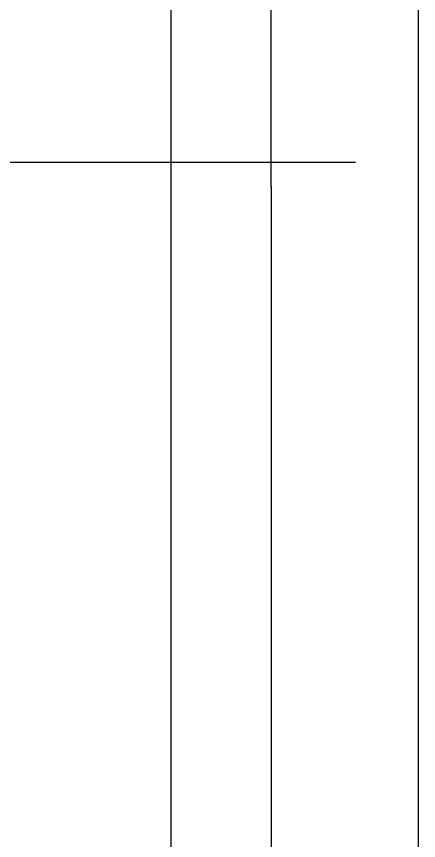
# Model space of a CAD drawing. Header units: feet. Extents: x 201443 to 201886, y 744072 to 744469.
# Drawn here: x 201870.4 to 201885.62, y 744355.24 to 744386.47 of the extents above; entities that cross this region are included whole.
import ezdxf

# ---------------------------------------------------------------- set-up
doc = ezdxf.new("R2010")
doc.units = ezdxf.units.FT
doc.header["$LTSCALE"] = 6.25
doc.header["$MEASUREMENT"] = 0
doc.layers.get('0').update_dxf_attribs({"linetype": 'CONTINUOUS'})

msp = doc.modelspace()

# ---------------------------------------------------------------- linework, layer by layer
for points in [[(201454.375, 744071.875), (201885.625, 744071.875), (201885.625, 744428.125), (201454.375, 744428.125), (201454.375, 744071.875)], [(201463.75, 744406.25), (201876.25, 744406.25), (201876.25, 744093.75), (201463.75, 744093.75), (201463.75, 744406.25)], [(201463.75, 744399.077), (201463.75, 744406.25), (201876.25, 744406.25), (201876.25, 744093.75), (201463.75, 744093.75), (201463.75, 744377.822)], [(201880.04, 744380.01), (201880.038, 744400.811)], [(201851.238, 744380.944), (201883.238, 744380.944)], [(201880.04, 744380.01), (201880.052, 744317.51)]]:
    msp.add_lwpolyline(points)
msp.add_point((201880.04, 744380.01))

doc.saveas('drawing.dxf')
